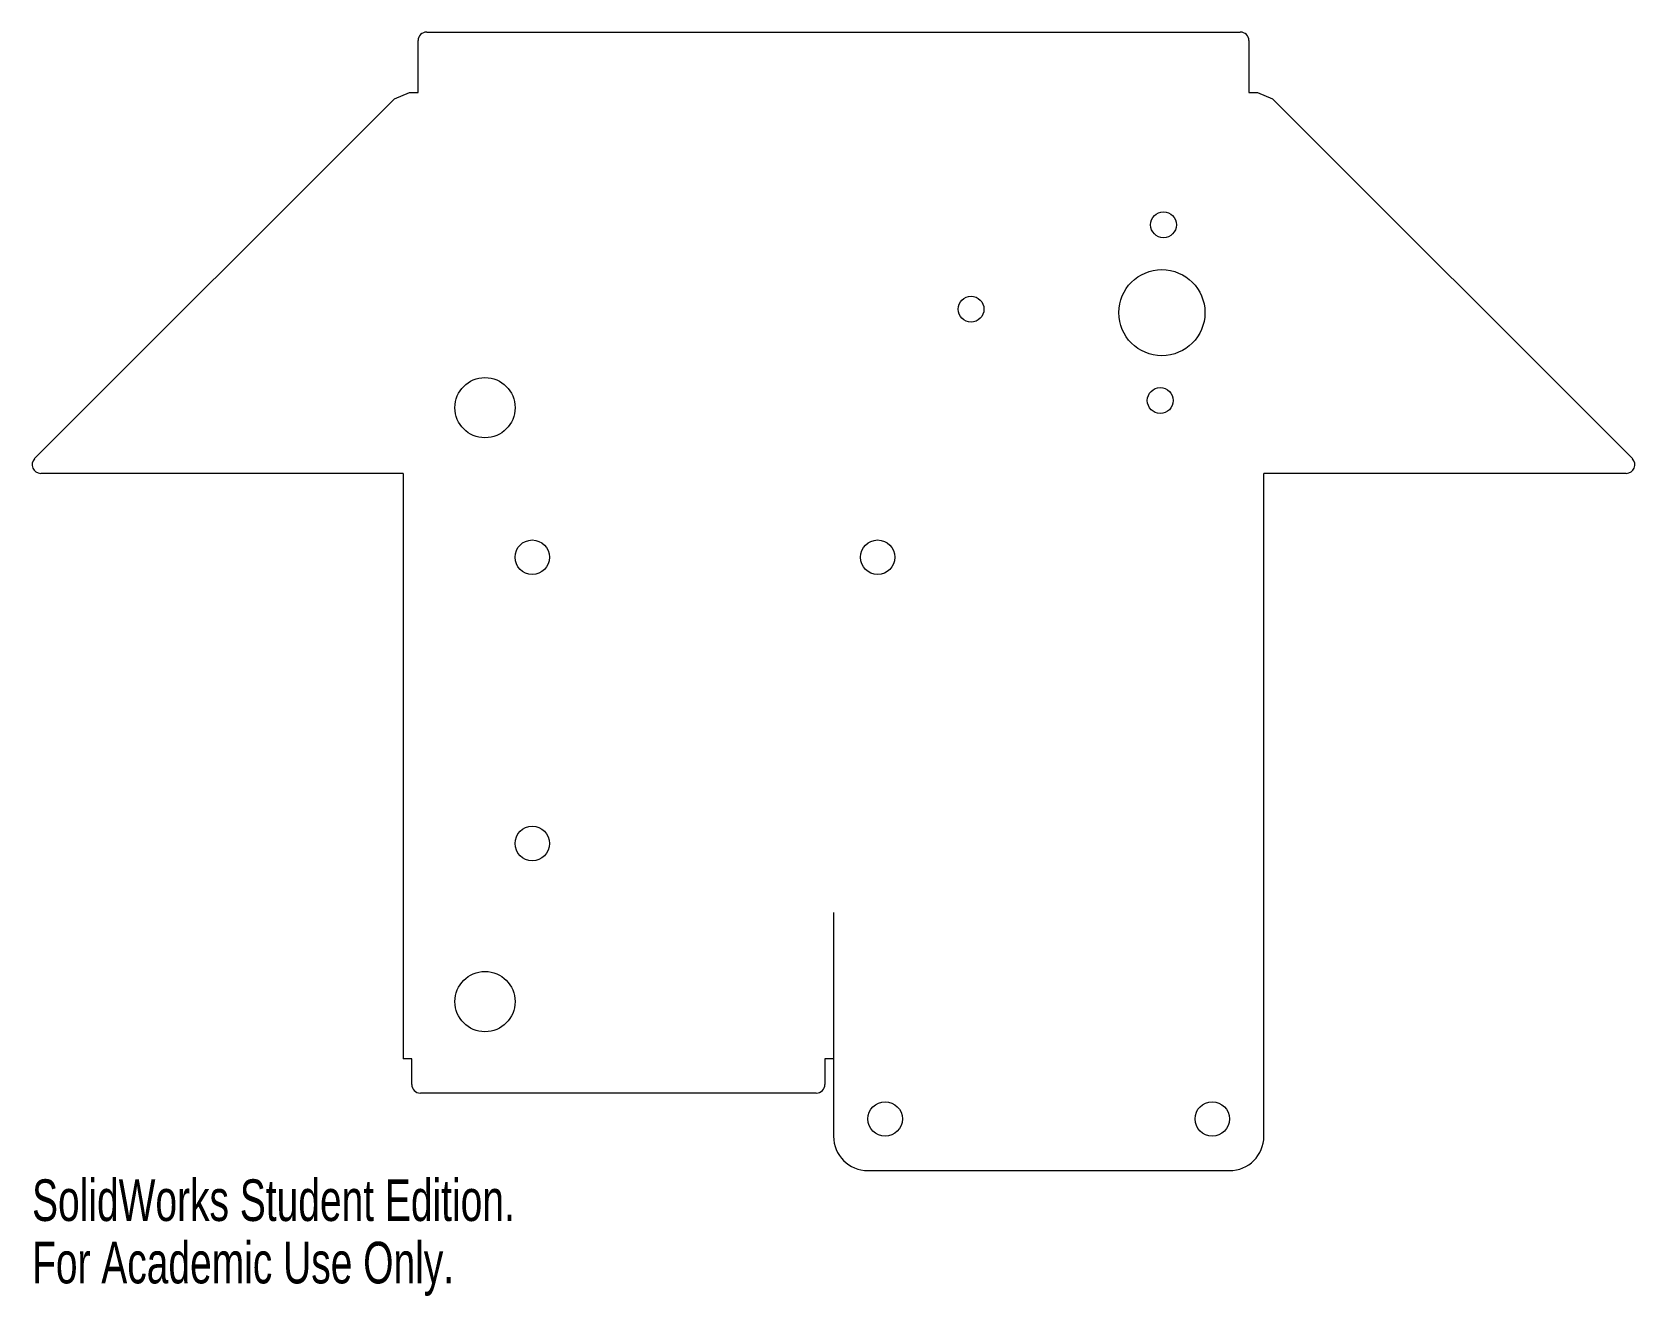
# Model space of a CAD drawing. Header units: millimetres. Extents: x -93 to 93, y -55 to 92.
import ezdxf

# ---------------------------------------------------------------- set-up
doc = ezdxf.new("R2010")
doc.units = ezdxf.units.MM
doc.styles.add('SLDTEXTSTYLE0', font='TXT', dxfattribs={"width": 0.7})

msp = doc.modelspace()

# ---------------------------------------------------------------- linework, layer by layer
at = {"color": 7, "linetype": 'Continuous', "lineweight": 15}
for p, q in [((-48.26, 85.26), (-48.26, 91.27)), ((-47.26, 92.27), (47.26, 92.27)), ((48.26, 91.27), (48.26, 85.26)), ((-92.82, 42.71), (-51, 84.53)), ((-51, 84.53), (-49.26, 85.26)), ((-49.26, 85.26), (-48.26, 85.26)), ((48.26, 85.26), (49.26, 85.26)), ((49.26, 85.26), (51, 84.53)), ((51, 84.53), (92.82, 42.71)), ((-50, 41), (-92.11, 41)), ((-50, 41), (-50, -27)), ((50, -36), (50, 41)), ((92.11, 41), (50, 41)), ((0, -10), (0, -36)), ((-49, -27), (-50, -27)), ((-49, -30), (-49, -27)), ((-1, -27), (-1, -30)), ((0, -27), (-1, -27)), ((-2, -31), (-48, -31)), ((4, -40), (46, -40))]:
    msp.add_line(p, q, dxfattribs=at)
for centre, radius in [((38.34, 69.88), 1.5), ((38.15, 59.67), 5), ((15.98, 60.08), 1.5), ((-40.49, 48.63), 3.5), ((37.96, 49.46), 1.5), ((-35, 31.26), 2), ((5.13, 31.26), 2), ((-35, -2), 2), ((-40.49, -20.37), 3.5), ((6, -34), 2), ((44, -34), 2)]:
    msp.add_circle(centre, radius, dxfattribs=at)
for centre, radius, start, end in [((-47.26, 91.27), 1, 90, 180), ((47.26, 91.27), 1, 0, 90), ((-92.11, 42), 1, 135, 270), ((92.11, 42), 1, 270, 45), ((-48, -30), 1, 180, 270), ((-2, -30), 1, 270, 0), ((4, -36), 4, 180, 270), ((46, -36), 4, 270, 0)]:
    msp.add_arc(centre, radius, start, end, dxfattribs=at)

# ---------------------------------------------------------------- texts
at = {"color": 7, "linetype": 'Continuous', "char_height": 4.8336, "attachment_point": 1, "style": 'SLDTEXTSTYLE0'}
for s, insert in [('SolidWorks Student Edition.', (-93.11, -41.02)), ('For Academic Use Only.', (-93.11, -48.27))]:
    msp.add_mtext(s, dxfattribs=dict(at, insert=insert))

doc.saveas('drawing.dxf')
